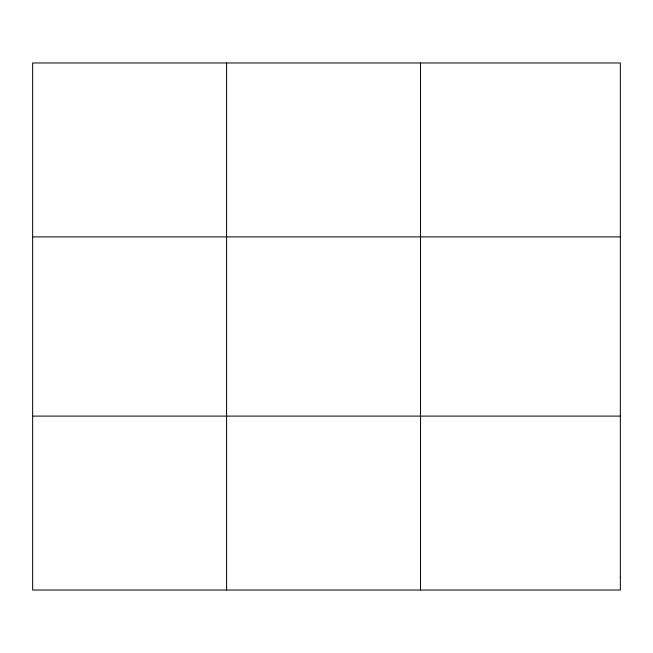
<?xml version="1.0" encoding="UTF-8"?>
<svg xmlns="http://www.w3.org/2000/svg" width="653" height="653" viewBox="0 0 653 653"><rect width="100%" height="100%" fill="white"/><g stroke="black" fill="none" stroke-linecap="round" stroke-linejoin="round"><path stroke-width="0.98" d="M226.591 590.026L226.591 62.974M420.532 590.026L420.532 62.974M32.65 236.9L620.35 236.9M32.65 416.1L620.35 416.1M620.35 577.603L620.35 590.026L32.65 590.026L32.65 62.974L620.35 62.974L620.35 577.603"/></g></svg>
